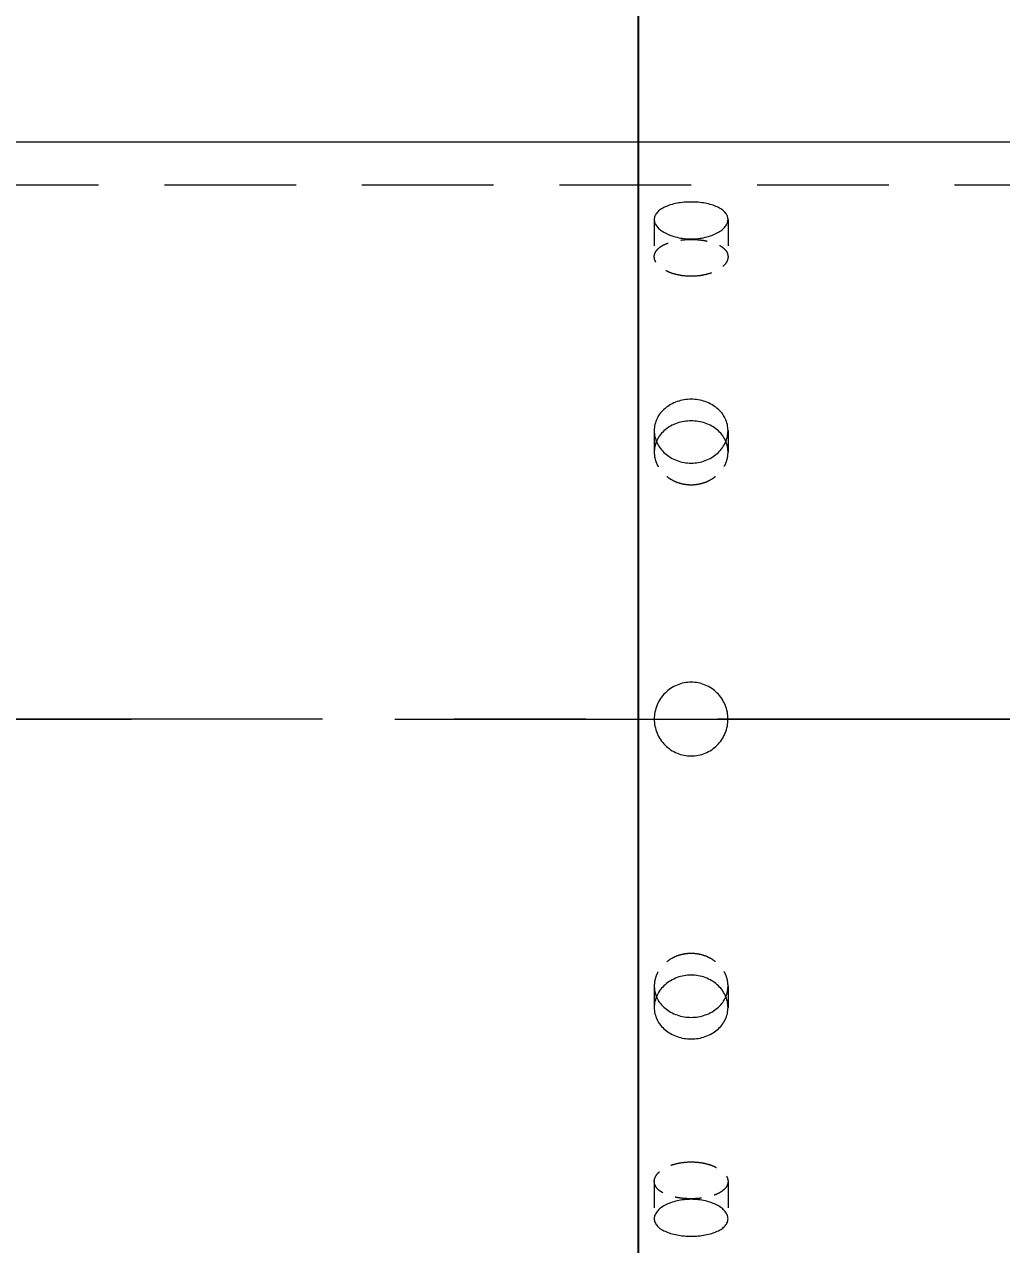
# Model space of a CAD drawing. Header units: millimetres. Extents: x -46397 to 283259, y -8690 to 23983.
# Drawn here: x 1796.6 to 1982.1, y 767.6 to 999.3 of the extents above; entities that cross this region are included whole.
import ezdxf

# ---------------------------------------------------------------- set-up
doc = ezdxf.new("R2010")
doc.units = ezdxf.units.MM
doc.linetypes.add('CENTER', pattern=[2, 1.25, -0.25, 0.25, -0.25])
doc.linetypes.add('HIDDENX2', pattern=[0.75, 0.5, -0.25])
doc.layers.get('Defpoints').update_dxf_attribs({"lineweight": 0})
for name, color, linetype, lineweight in [('DUONGCHINH', 7, 'Continuous', 25), ('DUONGTAM', 1, 'CENTER', 0), ('PHANTOM 2', 8, 'Continuous', 0)]:
    doc.layers.add(name, color=color, linetype=linetype, lineweight=lineweight)
doc.layers.add('flashshoot', color=7, linetype='Continuous')
doc.styles.add('GHI CHÚ 1', font='isocp_IV25.ttf', dxfattribs={"width": 0.8})
doc.dimstyles.new('1-30SCALE', dxfattribs={"dimtxt": 75, "dimasz": 75, "dimexe": 37.5, "dimexo": 30, "dimgap": 30, "dimtad": 1, "dimtoh": 1, "dimdec": 0, "dimdsep": 46, "dimtxsty": 'GHI CHÚ 1', "dimcen": 0.09, "dimclrd": 256, "dimclre": 256, "dimclrt": 2, "dimadec": 0, "dimazin": 0, "dimtfac": 1, "dimtdec": 0, "dimtofl": 0, "dimtmove": 0, "dimatfit": 3, "dimfxl": 1, "dimlwd": 0, "dimlwe": 0, "dimarcsym": 0})

# ---------------------------------------------------------------- blocks, each defined once
blk = doc.blocks.new('A$C90275d84')
at = {"color": 2, "linetype": 'Continuous', "lineweight": 0, "ltscale": 10}
blk.add_line((-109.55, 1960), (-109.55, -3000), dxfattribs=at)
at = {"color": 1, "linetype": 'HIDDENX2', "lineweight": 0, "ltscale": 50}
blk.add_line((-101.37, 1960), (-101.37, -3000), dxfattribs=at)
at = {"color": 1, "linetype": 'HIDDENX2', "lineweight": 0, "ltscale": 10}
for p, q in [((-94.87, -1483), (-87.79, -1483)), ((-54.77, -1483), (-50.68, -1483)), ((50.68, -1483), (54.77, -1483)), ((87.79, -1483), (94.87, -1483)), ((-94.87, -1497), (-87.79, -1497)), ((-54.77, -1497), (-50.68, -1497)), ((50.68, -1497), (54.77, -1497)), ((87.79, -1497), (94.87, -1497))]:
    blk.add_line(p, q, dxfattribs=at)
at = {"color": 2, "linetype": 'Continuous', "lineweight": 0, "ltscale": 10}
for points, knots in [([(-91.18, -1490), (-91.18, -1490.44), (-91.2, -1490.89), (-91.3, -1491.8), (-91.38, -1492.25), (-91.57, -1493.11), (-91.69, -1493.52), (-91.98, -1494.29), (-92.13, -1494.64), (-92.47, -1495.26), (-92.66, -1495.55), (-93.06, -1496.07), (-93.28, -1496.29), (-93.73, -1496.65), (-93.96, -1496.78), (-94.42, -1496.96), (-94.65, -1497), (-95.09, -1497), (-95.32, -1496.96), (-95.76, -1496.78), (-95.98, -1496.65), (-96.39, -1496.29), (-96.59, -1496.07), (-96.94, -1495.55), (-97.11, -1495.26), (-97.39, -1494.64), (-97.53, -1494.29), (-97.76, -1493.52), (-97.86, -1493.11), (-98.02, -1492.25), (-98.08, -1491.8), (-98.16, -1490.89), (-98.18, -1490.44), (-98.18, -1489.56), (-98.16, -1489.11), (-98.08, -1488.2), (-98.02, -1487.75), (-97.86, -1486.89), (-97.76, -1486.48), (-97.53, -1485.71), (-97.39, -1485.36), (-97.11, -1484.74), (-96.94, -1484.45), (-96.59, -1483.93), (-96.39, -1483.71), (-95.98, -1483.35), (-95.76, -1483.22), (-95.32, -1483.04), (-95.09, -1483), (-94.65, -1483), (-94.42, -1483.04), (-93.96, -1483.22), (-93.73, -1483.35), (-93.28, -1483.71), (-93.06, -1483.93), (-92.66, -1484.45), (-92.47, -1484.74), (-92.13, -1485.36), (-91.98, -1485.71), (-91.69, -1486.48), (-91.57, -1486.89), (-91.38, -1487.75), (-91.3, -1488.2), (-91.2, -1489.11), (-91.18, -1489.56), (-91.18, -1490)], [0, 0, 0, 0, 1.318789, 1.318789, 2.637578, 2.637578, 3.956368, 3.956368, 5.275157, 5.275157, 6.593945, 6.593945, 7.912734, 7.912734, 9.231522, 9.231522, 10.550311, 10.550311, 11.869099, 11.869099, 13.187888, 13.187888, 14.506676, 14.506676, 15.825465, 15.825465, 17.144254, 17.144254, 18.463043, 18.463043, 19.781833, 19.781833, 21.100622, 21.100622, 22.419411, 22.419411, 23.7382, 23.7382, 25.05699, 25.05699, 26.375779, 26.375779, 27.694567, 27.694567, 29.013356, 29.013356, 30.332144, 30.332144, 31.650933, 31.650933, 32.969721, 32.969721, 34.28851, 34.28851, 35.607298, 35.607298, 36.926087, 36.926087, 38.244876, 38.244876, 39.563665, 39.563665, 40.882454, 40.882454, 42.201244, 42.201244, 42.201244, 42.201244]), ([(-48.6, -1490), (-48.6, -1490.44), (-48.64, -1490.89), (-48.8, -1491.8), (-48.92, -1492.25), (-49.24, -1493.11), (-49.44, -1493.52), (-49.9, -1494.29), (-50.16, -1494.64), (-50.71, -1495.26), (-51.02, -1495.55), (-51.7, -1496.07), (-52.06, -1496.29), (-52.82, -1496.65), (-53.21, -1496.78), (-54, -1496.96), (-54.39, -1497), (-55.16, -1497), (-55.55, -1496.96), (-56.33, -1496.78), (-56.71, -1496.65), (-57.45, -1496.29), (-57.8, -1496.07), (-58.45, -1495.55), (-58.74, -1495.26), (-59.27, -1494.64), (-59.51, -1494.29), (-59.94, -1493.52), (-60.13, -1493.11), (-60.43, -1492.25), (-60.54, -1491.8), (-60.69, -1490.89), (-60.73, -1490.44), (-60.73, -1489.56), (-60.69, -1489.11), (-60.54, -1488.2), (-60.43, -1487.75), (-60.13, -1486.89), (-59.94, -1486.48), (-59.51, -1485.71), (-59.27, -1485.36), (-58.74, -1484.74), (-58.45, -1484.45), (-57.8, -1483.93), (-57.45, -1483.71), (-56.71, -1483.35), (-56.33, -1483.22), (-55.55, -1483.04), (-55.16, -1483), (-54.39, -1483), (-54, -1483.04), (-53.21, -1483.22), (-52.82, -1483.35), (-52.06, -1483.71), (-51.7, -1483.93), (-51.02, -1484.45), (-50.71, -1484.74), (-50.16, -1485.36), (-49.9, -1485.71), (-49.44, -1486.48), (-49.24, -1486.89), (-48.92, -1487.75), (-48.8, -1488.2), (-48.64, -1489.11), (-48.6, -1489.56), (-48.6, -1490)], [0, 0, 0, 0, 1.318789, 1.318789, 2.637578, 2.637578, 3.956368, 3.956368, 5.275157, 5.275157, 6.593945, 6.593945, 7.912734, 7.912734, 9.231522, 9.231522, 10.550311, 10.550311, 11.869099, 11.869099, 13.187888, 13.187888, 14.506676, 14.506676, 15.825465, 15.825465, 17.144254, 17.144254, 18.463043, 18.463043, 19.781833, 19.781833, 21.100622, 21.100622, 22.419411, 22.419411, 23.7382, 23.7382, 25.05699, 25.05699, 26.375779, 26.375779, 27.694567, 27.694567, 29.013356, 29.013356, 30.332144, 30.332144, 31.650933, 31.650933, 32.969721, 32.969721, 34.28851, 34.28851, 35.607298, 35.607298, 36.926087, 36.926087, 38.244876, 38.244876, 39.563665, 39.563665, 40.882454, 40.882454, 42.201244, 42.201244, 42.201244, 42.201244]), ([(-52.72, -1483.41), (-52.81, -1483.45), (-52.9, -1483.49), (-53.36, -1483.71), (-53.71, -1483.93), (-54.35, -1484.45), (-54.65, -1484.74), (-55.17, -1485.36), (-55.42, -1485.71), (-55.85, -1486.48), (-56.03, -1486.89), (-56.33, -1487.75), (-56.44, -1488.2), (-56.59, -1489.11), (-56.63, -1489.56), (-56.63, -1490.44), (-56.59, -1490.89), (-56.44, -1491.8), (-56.33, -1492.25), (-56.03, -1493.11), (-55.85, -1493.52), (-55.42, -1494.29), (-55.17, -1494.64), (-54.65, -1495.26), (-54.35, -1495.55), (-53.71, -1496.07), (-53.36, -1496.29), (-52.9, -1496.51), (-52.81, -1496.55), (-52.72, -1496.59)], [12.868165, 12.868165, 12.868165, 12.868165, 13.188536, 13.188536, 14.507389, 14.507389, 15.826243, 15.826243, 17.145097, 17.145097, 18.463951, 18.463951, 19.782805, 19.782805, 21.10166, 21.10166, 22.420514, 22.420514, 23.739368, 23.739368, 25.058222, 25.058222, 26.377077, 26.377077, 27.69593, 27.69593, 29.014783, 29.014783, 29.335155, 29.335155, 29.335155, 29.335155]), ([(-7, -1490), (-7, -1489.56), (-6.96, -1489.11), (-6.78, -1488.2), (-6.65, -1487.75), (-6.29, -1486.89), (-6.07, -1486.48), (-5.55, -1485.71), (-5.26, -1485.36), (-4.64, -1484.74), (-4.29, -1484.45), (-3.52, -1483.93), (-3.11, -1483.71), (-2.25, -1483.35), (-1.8, -1483.22), (-0.89, -1483.04), (-0.44, -1483), (0.44, -1483), (0.89, -1483.04), (1.8, -1483.22), (2.25, -1483.35), (3.11, -1483.71), (3.52, -1483.93), (4.29, -1484.45), (4.64, -1484.74), (5.26, -1485.36), (5.55, -1485.71), (6.07, -1486.48), (6.29, -1486.89), (6.65, -1487.75), (6.78, -1488.2), (6.96, -1489.11), (7, -1489.56), (7, -1490.44), (6.96, -1490.89), (6.78, -1491.8), (6.65, -1492.25), (6.29, -1493.11), (6.07, -1493.52), (5.55, -1494.29), (5.26, -1494.64), (4.64, -1495.26), (4.29, -1495.55), (3.52, -1496.07), (3.11, -1496.29), (2.25, -1496.65), (1.8, -1496.78), (0.89, -1496.96), (0.44, -1497), (-0.44, -1497), (-0.89, -1496.96), (-1.8, -1496.78), (-2.25, -1496.65), (-3.11, -1496.29), (-3.52, -1496.07), (-4.29, -1495.55), (-4.64, -1495.26), (-5.26, -1494.64), (-5.55, -1494.29), (-6.07, -1493.52), (-6.29, -1493.11), (-6.65, -1492.25), (-6.78, -1491.8), (-6.96, -1490.89), (-7, -1490.44), (-7, -1490)], [0, 0, 0, 0, 1.318789, 1.318789, 2.637578, 2.637578, 3.956368, 3.956368, 5.275157, 5.275157, 6.593945, 6.593945, 7.912734, 7.912734, 9.231522, 9.231522, 10.550311, 10.550311, 11.869099, 11.869099, 13.187888, 13.187888, 14.506676, 14.506676, 15.825465, 15.825465, 17.144254, 17.144254, 18.463043, 18.463043, 19.781833, 19.781833, 21.100622, 21.100622, 22.419411, 22.419411, 23.7382, 23.7382, 25.05699, 25.05699, 26.375779, 26.375779, 27.694567, 27.694567, 29.013356, 29.013356, 30.332144, 30.332144, 31.650933, 31.650933, 32.969721, 32.969721, 34.28851, 34.28851, 35.607298, 35.607298, 36.926087, 36.926087, 38.244876, 38.244876, 39.563665, 39.563665, 40.882454, 40.882454, 42.201244, 42.201244, 42.201244, 42.201244]), ([(48.6, -1490), (48.6, -1489.56), (48.64, -1489.11), (48.8, -1488.2), (48.92, -1487.75), (49.24, -1486.89), (49.44, -1486.48), (49.9, -1485.71), (50.16, -1485.36), (50.71, -1484.74), (51.02, -1484.45), (51.7, -1483.93), (52.06, -1483.71), (52.82, -1483.35), (53.21, -1483.22), (54, -1483.04), (54.39, -1483), (55.16, -1483), (55.55, -1483.04), (56.33, -1483.22), (56.71, -1483.35), (57.45, -1483.71), (57.8, -1483.93), (58.45, -1484.45), (58.74, -1484.74), (59.27, -1485.36), (59.51, -1485.71), (59.94, -1486.48), (60.13, -1486.89), (60.43, -1487.75), (60.54, -1488.2), (60.69, -1489.11), (60.73, -1489.56), (60.73, -1490.44), (60.69, -1490.89), (60.54, -1491.8), (60.43, -1492.25), (60.13, -1493.11), (59.94, -1493.52), (59.51, -1494.29), (59.27, -1494.64), (58.74, -1495.26), (58.45, -1495.55), (57.8, -1496.07), (57.45, -1496.29), (56.71, -1496.65), (56.33, -1496.78), (55.55, -1496.96), (55.16, -1497), (54.39, -1497), (54, -1496.96), (53.21, -1496.78), (52.82, -1496.65), (52.06, -1496.29), (51.7, -1496.07), (51.02, -1495.55), (50.71, -1495.26), (50.16, -1494.64), (49.9, -1494.29), (49.44, -1493.52), (49.24, -1493.11), (48.92, -1492.25), (48.8, -1491.8), (48.64, -1490.89), (48.6, -1490.44), (48.6, -1490)], [0, 0, 0, 0, 1.318789, 1.318789, 2.637578, 2.637578, 3.956368, 3.956368, 5.275157, 5.275157, 6.593945, 6.593945, 7.912734, 7.912734, 9.231522, 9.231522, 10.550311, 10.550311, 11.869099, 11.869099, 13.187888, 13.187888, 14.506676, 14.506676, 15.825465, 15.825465, 17.144254, 17.144254, 18.463043, 18.463043, 19.781833, 19.781833, 21.100622, 21.100622, 22.419411, 22.419411, 23.7382, 23.7382, 25.05699, 25.05699, 26.375779, 26.375779, 27.694567, 27.694567, 29.013356, 29.013356, 30.332144, 30.332144, 31.650933, 31.650933, 32.969721, 32.969721, 34.28851, 34.28851, 35.607298, 35.607298, 36.926087, 36.926087, 38.244876, 38.244876, 39.563665, 39.563665, 40.882454, 40.882454, 42.201244, 42.201244, 42.201244, 42.201244]), ([(52.72, -1496.59), (52.81, -1496.55), (52.9, -1496.51), (53.36, -1496.29), (53.71, -1496.07), (54.35, -1495.55), (54.65, -1495.26), (55.17, -1494.64), (55.42, -1494.29), (55.85, -1493.52), (56.03, -1493.11), (56.33, -1492.25), (56.44, -1491.8), (56.59, -1490.89), (56.63, -1490.44), (56.63, -1489.56), (56.59, -1489.11), (56.44, -1488.2), (56.33, -1487.75), (56.03, -1486.89), (55.85, -1486.48), (55.42, -1485.71), (55.17, -1485.36), (54.65, -1484.74), (54.35, -1484.45), (53.71, -1483.93), (53.36, -1483.71), (52.9, -1483.49), (52.81, -1483.45), (52.72, -1483.41)], [12.868165, 12.868165, 12.868165, 12.868165, 13.188536, 13.188536, 14.507389, 14.507389, 15.826243, 15.826243, 17.145097, 17.145097, 18.463951, 18.463951, 19.782805, 19.782805, 21.10166, 21.10166, 22.420514, 22.420514, 23.739368, 23.739368, 25.058222, 25.058222, 26.377077, 26.377077, 27.69593, 27.69593, 29.014783, 29.014783, 29.335155, 29.335155, 29.335155, 29.335155]), ([(91.18, -1490), (91.18, -1489.56), (91.2, -1489.11), (91.3, -1488.2), (91.38, -1487.75), (91.57, -1486.89), (91.69, -1486.48), (91.98, -1485.71), (92.13, -1485.36), (92.47, -1484.74), (92.66, -1484.45), (93.06, -1483.93), (93.28, -1483.71), (93.73, -1483.35), (93.96, -1483.22), (94.42, -1483.04), (94.65, -1483), (95.09, -1483), (95.32, -1483.04), (95.76, -1483.22), (95.98, -1483.35), (96.39, -1483.71), (96.59, -1483.93), (96.94, -1484.45), (97.11, -1484.74), (97.39, -1485.36), (97.53, -1485.71), (97.76, -1486.48), (97.86, -1486.89), (98.02, -1487.75), (98.08, -1488.2), (98.16, -1489.11), (98.18, -1489.56), (98.18, -1490.44), (98.16, -1490.89), (98.08, -1491.8), (98.02, -1492.25), (97.86, -1493.11), (97.76, -1493.52), (97.53, -1494.29), (97.39, -1494.64), (97.11, -1495.26), (96.94, -1495.55), (96.59, -1496.07), (96.39, -1496.29), (95.98, -1496.65), (95.76, -1496.78), (95.32, -1496.96), (95.09, -1497), (94.65, -1497), (94.42, -1496.96), (93.96, -1496.78), (93.73, -1496.65), (93.28, -1496.29), (93.06, -1496.07), (92.66, -1495.55), (92.47, -1495.26), (92.13, -1494.64), (91.98, -1494.29), (91.69, -1493.52), (91.57, -1493.11), (91.38, -1492.25), (91.3, -1491.8), (91.2, -1490.89), (91.18, -1490.44), (91.18, -1490)], [0, 0, 0, 0, 1.318789, 1.318789, 2.637578, 2.637578, 3.956368, 3.956368, 5.275157, 5.275157, 6.593945, 6.593945, 7.912734, 7.912734, 9.231522, 9.231522, 10.550311, 10.550311, 11.869099, 11.869099, 13.187888, 13.187888, 14.506676, 14.506676, 15.825465, 15.825465, 17.144254, 17.144254, 18.463043, 18.463043, 19.781833, 19.781833, 21.100622, 21.100622, 22.419411, 22.419411, 23.7382, 23.7382, 25.05699, 25.05699, 26.375779, 26.375779, 27.694567, 27.694567, 29.013356, 29.013356, 30.332144, 30.332144, 31.650933, 31.650933, 32.969721, 32.969721, 34.28851, 34.28851, 35.607298, 35.607298, 36.926087, 36.926087, 38.244876, 38.244876, 39.563665, 39.563665, 40.882454, 40.882454, 42.201244, 42.201244, 42.201244, 42.201244])]:
    blk.add_open_spline(points, degree=3, knots=knots, dxfattribs=at)
at = {"color": 1, "linetype": 'HIDDENX2', "lineweight": 0, "ltscale": 10}
for points, knots in [([(-84.08, -1490), (-84.08, -1489.56), (-84.1, -1489.11), (-84.2, -1488.2), (-84.28, -1487.75), (-84.48, -1486.89), (-84.6, -1486.48), (-84.88, -1485.71), (-85.04, -1485.36), (-85.38, -1484.74), (-85.57, -1484.45), (-85.97, -1483.93), (-86.19, -1483.71), (-86.64, -1483.35), (-86.88, -1483.22), (-87.34, -1483.04), (-87.57, -1483), (-88.01, -1483), (-88.23, -1483.04), (-88.68, -1483.22), (-88.89, -1483.35), (-89.3, -1483.71), (-89.5, -1483.93), (-89.86, -1484.45), (-90.02, -1484.74), (-90.3, -1485.36), (-90.43, -1485.71), (-90.66, -1486.48), (-90.76, -1486.89), (-90.92, -1487.75), (-90.98, -1488.2), (-91.06, -1489.11), (-91.08, -1489.56), (-91.08, -1490.44), (-91.06, -1490.89), (-90.98, -1491.8), (-90.92, -1492.25), (-90.76, -1493.11), (-90.66, -1493.52), (-90.43, -1494.29), (-90.3, -1494.64), (-90.02, -1495.26), (-89.86, -1495.55), (-89.5, -1496.07), (-89.3, -1496.29), (-88.89, -1496.65), (-88.68, -1496.78), (-88.23, -1496.96), (-88.01, -1497), (-87.57, -1497), (-87.34, -1496.96), (-86.88, -1496.78), (-86.64, -1496.65), (-86.19, -1496.29), (-85.97, -1496.07), (-85.57, -1495.55), (-85.38, -1495.26), (-85.04, -1494.64), (-84.88, -1494.29), (-84.6, -1493.52), (-84.48, -1493.11), (-84.28, -1492.25), (-84.2, -1491.8), (-84.1, -1490.89), (-84.08, -1490.44), (-84.08, -1490)], [0, 0, 0, 0, 1.318854, 1.318854, 2.637708, 2.637708, 3.956563, 3.956563, 5.275417, 5.275417, 6.59427, 6.59427, 7.913123, 7.913123, 9.231977, 9.231977, 10.55083, 10.55083, 11.869683, 11.869683, 13.188536, 13.188536, 14.507389, 14.507389, 15.826243, 15.826243, 17.145097, 17.145097, 18.463951, 18.463951, 19.782805, 19.782805, 21.10166, 21.10166, 22.420514, 22.420514, 23.739368, 23.739368, 25.058222, 25.058222, 26.377077, 26.377077, 27.69593, 27.69593, 29.014783, 29.014783, 30.333636, 30.333636, 31.652489, 31.652489, 32.971343, 32.971343, 34.290196, 34.290196, 35.609049, 35.609049, 36.927902, 36.927902, 38.246757, 38.246757, 39.565611, 39.565611, 40.884465, 40.884465, 42.203319, 42.203319, 42.203319, 42.203319]), ([(-44.5, -1490), (-44.5, -1489.56), (-44.54, -1489.11), (-44.7, -1488.2), (-44.82, -1487.75), (-45.14, -1486.89), (-45.34, -1486.48), (-45.8, -1485.71), (-46.06, -1485.36), (-46.61, -1484.74), (-46.93, -1484.45), (-47.6, -1483.93), (-47.97, -1483.71), (-48.73, -1483.35), (-49.12, -1483.22), (-49.91, -1483.04), (-50.3, -1483), (-51.07, -1483), (-51.46, -1483.04), (-52.14, -1483.2), (-52.43, -1483.29), (-52.72, -1483.41)], [0, 0, 0, 0, 1.318854, 1.318854, 2.637708, 2.637708, 3.956563, 3.956563, 5.275417, 5.275417, 6.59427, 6.59427, 7.913123, 7.913123, 9.231977, 9.231977, 10.55083, 10.55083, 11.869683, 11.869683, 12.868165, 12.868165, 12.868165, 12.868165]), ([(52.72, -1483.41), (52.43, -1483.29), (52.14, -1483.2), (51.46, -1483.04), (51.07, -1483), (50.3, -1483), (49.91, -1483.04), (49.12, -1483.22), (48.73, -1483.35), (47.97, -1483.71), (47.6, -1483.93), (46.93, -1484.45), (46.61, -1484.74), (46.06, -1485.36), (45.8, -1485.71), (45.34, -1486.48), (45.14, -1486.89), (44.82, -1487.75), (44.7, -1488.2), (44.54, -1489.11), (44.5, -1489.56), (44.5, -1490)], [29.335155, 29.335155, 29.335155, 29.335155, 30.333636, 30.333636, 31.652489, 31.652489, 32.971343, 32.971343, 34.290196, 34.290196, 35.609049, 35.609049, 36.927902, 36.927902, 38.246757, 38.246757, 39.565611, 39.565611, 40.884465, 40.884465, 42.203319, 42.203319, 42.203319, 42.203319]), ([(84.08, -1490), (84.08, -1490.44), (84.1, -1490.89), (84.2, -1491.8), (84.28, -1492.25), (84.48, -1493.11), (84.6, -1493.52), (84.88, -1494.29), (85.04, -1494.64), (85.38, -1495.26), (85.57, -1495.55), (85.97, -1496.07), (86.19, -1496.29), (86.64, -1496.65), (86.88, -1496.78), (87.34, -1496.96), (87.57, -1497), (88.01, -1497), (88.23, -1496.96), (88.68, -1496.78), (88.89, -1496.65), (89.3, -1496.29), (89.5, -1496.07), (89.86, -1495.55), (90.02, -1495.26), (90.3, -1494.64), (90.43, -1494.29), (90.66, -1493.52), (90.76, -1493.11), (90.92, -1492.25), (90.98, -1491.8), (91.06, -1490.89), (91.08, -1490.44), (91.08, -1489.56), (91.06, -1489.11), (90.98, -1488.2), (90.92, -1487.75), (90.76, -1486.89), (90.66, -1486.48), (90.43, -1485.71), (90.3, -1485.36), (90.02, -1484.74), (89.86, -1484.45), (89.5, -1483.93), (89.3, -1483.71), (88.89, -1483.35), (88.68, -1483.22), (88.23, -1483.04), (88.01, -1483), (87.57, -1483), (87.34, -1483.04), (86.88, -1483.22), (86.64, -1483.35), (86.19, -1483.71), (85.97, -1483.93), (85.57, -1484.45), (85.38, -1484.74), (85.04, -1485.36), (84.88, -1485.71), (84.6, -1486.48), (84.48, -1486.89), (84.28, -1487.75), (84.2, -1488.2), (84.1, -1489.11), (84.08, -1489.56), (84.08, -1490)], [0, 0, 0, 0, 1.318854, 1.318854, 2.637708, 2.637708, 3.956563, 3.956563, 5.275417, 5.275417, 6.59427, 6.59427, 7.913123, 7.913123, 9.231977, 9.231977, 10.55083, 10.55083, 11.869683, 11.869683, 13.188536, 13.188536, 14.507389, 14.507389, 15.826243, 15.826243, 17.145097, 17.145097, 18.463951, 18.463951, 19.782805, 19.782805, 21.10166, 21.10166, 22.420514, 22.420514, 23.739368, 23.739368, 25.058222, 25.058222, 26.377077, 26.377077, 27.69593, 27.69593, 29.014783, 29.014783, 30.333636, 30.333636, 31.652489, 31.652489, 32.971343, 32.971343, 34.290196, 34.290196, 35.609049, 35.609049, 36.927902, 36.927902, 38.246757, 38.246757, 39.565611, 39.565611, 40.884465, 40.884465, 42.203319, 42.203319, 42.203319, 42.203319]), ([(-52.72, -1496.59), (-52.43, -1496.71), (-52.14, -1496.8), (-51.46, -1496.96), (-51.07, -1497), (-50.3, -1497), (-49.91, -1496.96), (-49.12, -1496.78), (-48.73, -1496.65), (-47.97, -1496.29), (-47.6, -1496.07), (-46.93, -1495.55), (-46.61, -1495.26), (-46.06, -1494.64), (-45.8, -1494.29), (-45.34, -1493.52), (-45.14, -1493.11), (-44.82, -1492.25), (-44.7, -1491.8), (-44.54, -1490.89), (-44.5, -1490.44), (-44.5, -1490)], [29.335155, 29.335155, 29.335155, 29.335155, 30.333636, 30.333636, 31.652489, 31.652489, 32.971343, 32.971343, 34.290196, 34.290196, 35.609049, 35.609049, 36.927902, 36.927902, 38.246757, 38.246757, 39.565611, 39.565611, 40.884465, 40.884465, 42.203319, 42.203319, 42.203319, 42.203319]), ([(44.5, -1490), (44.5, -1490.44), (44.54, -1490.89), (44.7, -1491.8), (44.82, -1492.25), (45.14, -1493.11), (45.34, -1493.52), (45.8, -1494.29), (46.06, -1494.64), (46.61, -1495.26), (46.93, -1495.55), (47.6, -1496.07), (47.97, -1496.29), (48.73, -1496.65), (49.12, -1496.78), (49.91, -1496.96), (50.3, -1497), (51.07, -1497), (51.46, -1496.96), (52.14, -1496.8), (52.43, -1496.71), (52.72, -1496.59)], [0, 0, 0, 0, 1.318854, 1.318854, 2.637708, 2.637708, 3.956563, 3.956563, 5.275417, 5.275417, 6.59427, 6.59427, 7.913123, 7.913123, 9.231977, 9.231977, 10.55083, 10.55083, 11.869683, 11.869683, 12.868165, 12.868165, 12.868165, 12.868165])]:
    blk.add_open_spline(points, degree=3, knots=knots, dxfattribs=at)
at = {"layer": 'DUONGTAM', "ltscale": 100}
blk.add_line((0, 2440), (0, -3000), dxfattribs=at)
blk = doc.blocks.new('A$Cda035db7')
at = {"color": 2, "linetype": 'Continuous', "lineweight": 0, "ltscale": 10}
for p, q in [((0, -1500), (-990, -1500)), ((990, -1500), (0, -1500))]:
    blk.add_line(p, q, dxfattribs=at)
at = {"layer": 'DUONGCHINH', "color": 2, "ltscale": 10}
for p, q in [((0, -1500), (-990, -1500)), ((990, -1500), (0, -1500))]:
    blk.add_line(p, q, dxfattribs=at)
at = {"layer": 'DUONGTAM', "ltscale": 200}
blk.add_line((0, -3546.23), (0, 3546.23), dxfattribs=at)
blk = doc.blocks.new('*D1392')
at = {"layer": 'Defpoints', "color": 0, "transparency": 16777216}
for p in [(6959.38, 2496.7), (-133.08, 867.35, -1.5), (6959.38, 867.35, -1.5)]:
    blk.add_point(p, dxfattribs=at)
at = {"layer": 'PHANTOM 2', "linetype": 'Continuous', "lineweight": 0, "transparency": 16777216}
for p, q in [((-133.08, 897.35), (-133.08, 2526.7)), ((6959.38, 897.35), (6959.38, 2526.7)), ((-43.08, 2496.7), (6869.38, 2496.7))]:
    blk.add_line(p, q, dxfattribs=at)
at = {"layer": 'PHANTOM 2', "transparency": 16777216}
for points in [[(-43.08, 2511.7), (-43.08, 2481.7), (-133.08, 2496.7)], [(6869.38, 2511.7), (6869.38, 2481.7), (6959.38, 2496.7)]]:
    blk.add_solid(points, dxfattribs=at)
at = {"layer": 'PHANTOM 2', "color": 2, "transparency": 16777216, "insert": (3413.15, 2576.24), "char_height": 95, "attachment_point": 5, "style": 'GHI CHÚ 1'}
blk.add_mtext('7092', dxfattribs=at)

msp = doc.modelspace()

# ---------------------------------------------------------------- block references
at = {"layer": 'flashshoot', "rotation": 270}
for name in ['A$Cda035db7', 'A$C90275d84']:
    msp.add_blockref(name, (3413.15, 867.35, -1.5), dxfattribs=at)

# ---------------------------------------------------------------- dimensions: what is measured, and where the dimension line sits
at = {"layer": 'PHANTOM 2'}
dim = msp.add_linear_dim(base=(6959.38, 2496.7), p1=(-133.08, 867.35, -1.5), p2=(6959.38, 867.35, -1.5), dimstyle='1-30SCALE', override={"dimtxt": 95, "dimasz": 90, "dimexe": 30, "dimtmove": 1}, dxfattribs=at)
dim.commit()
dim.dimension.update_dxf_attribs({"geometry": '*D1392', "text_midpoint": (3413.15, 2576.24)})

doc.saveas('drawing.dxf')
